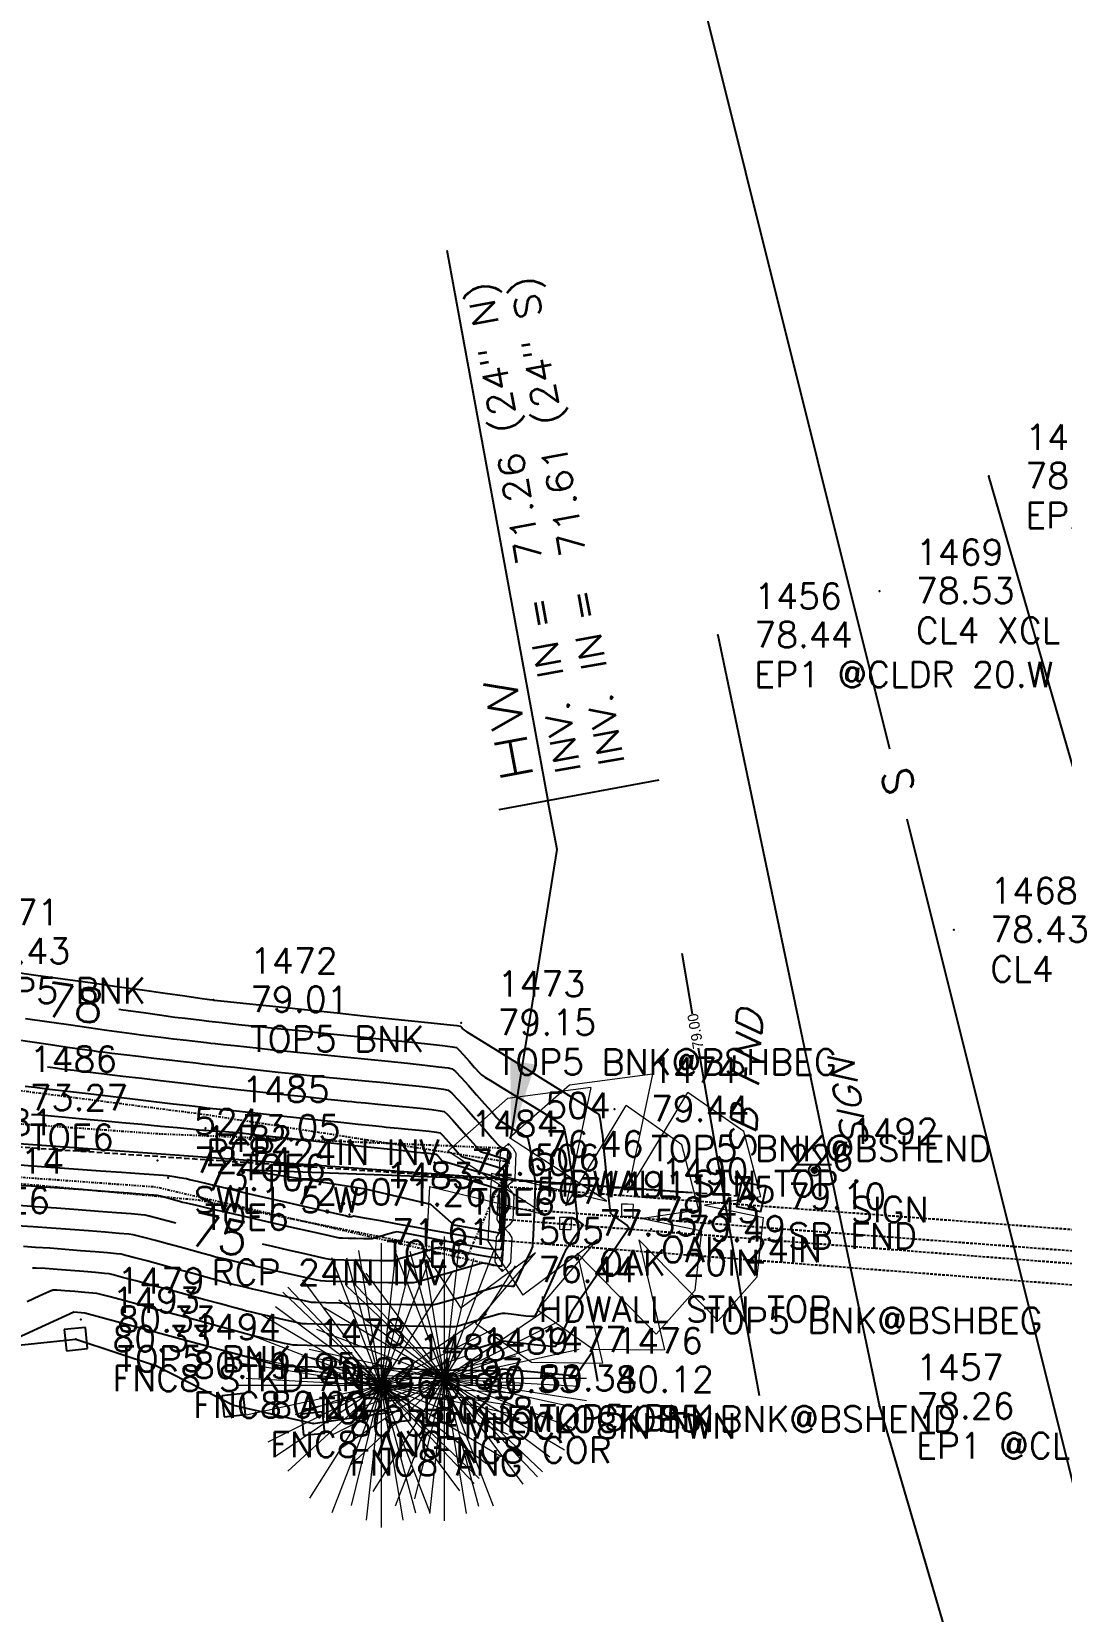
# Model space of a CAD drawing. Header units: feet. Extents: x 1023941 to 1026768, y 90264 to 94497.
# Drawn here: x 1026168.1 to 1026264.9, y 92528.7 to 92677.2 of the extents above; entities that cross this region are included whole.
import ezdxf
from ezdxf.enums import TextEntityAlignment as Align

# ---------------------------------------------------------------- set-up
doc = ezdxf.new("R2010")
doc.units = ezdxf.units.FT
doc.header["$MEASUREMENT"] = 0
for name, pattern in [('DASHDOT2', [0.5, 0.25, -0.11875, 0.0125, -0.11875]), ('DASHED', [0.75, 0.5, -0.25]), ('DIVIDE2', [0.625, 0.25, -0.1175, 0.01125, -0.1175, 0.01125, -0.1175]), ('HIDDEN', [0.375, 0.25, -0.125])]:
    doc.linetypes.add(name, pattern=pattern)
for name, color, linetype in [('DESC', 6, 'Continuous'), ('E1ABL', 4, 'Continuous'), ('E1SIT', 11, 'Continuous'), ('E1WFL-DIG', 4, 'DASHDOT2'), ('E2SWL', 11, 'Continuous'), ('E2SWL-T', 11, 'Continuous'), ('E6DRL', 9, 'HIDDEN'), ('E6SIL', 9, 'Continuous'), ('E6SIT', 9, 'Continuous'), ('E6SLL', 10, 'DIVIDE2'), ('E6TOS', 9, 'Continuous'), ('E7B-S', 3, 'Continuous'), ('E7B-T', 3, 'Continuous'), ('E7DRS', 10, 'Continuous'), ('E7EPL', 10, 'Continuous'), ('E7FCL', 10, 'Continuous'), ('E7MSS', 10, 'Continuous'), ('E7MST', 10, 'Continuous'), ('E7SIT', 10, 'Continuous'), ('ELEV', 9, 'Continuous'), ('F1-E1COL', 11, 'Continuous'), ('F1-E6COL', 9, 'Continuous'), ('PNTS', 6, 'Continuous'), ('W6TOS', 10, 'Continuous'), ('W6TVL', 10, 'DASHED')]:
    doc.layers.add(name, color=color, linetype=linetype)
doc.styles.add('60', font='simplex.shx', dxfattribs={"width": 1.15, "height": 2.4})
doc.styles.add('60S', font='simplex.shx', dxfattribs={"width": 1.15, "oblique": 22, "height": 2.4})
doc.styles.add('80', font='simplex.shx', dxfattribs={"width": 1.66, "height": 3.08})
doc.styles.add('80L', font='simplex.shx', dxfattribs={"height": 2.8})
doc.styles.add('L80', font='simplex.shx', dxfattribs={"height": 3.2})
doc.styles.add('S6', font='SIMPLEX', dxfattribs={"height": 0.083333})
doc.dimstyles.get("Standard").update_dxf_attribs({"dimtxt": 0.18, "dimasz": 0.18, "dimexe": 0.18, "dimexo": 0.0625, "dimgap": 0.09, "dimtad": 0, "dimtih": 1, "dimtoh": 1, "dimdec": 4, "dimzin": 0, "dimdsep": 46, "dimtxsty": 'Standard', "dimcen": 0.09, "dimadec": 0, "dimazin": 0, "dimtfac": 1, "dimtdec": 4, "dimtofl": 0, "dimtmove": 0, "dimatfit": 3, "dimfxl": 1, "dimtolj": 1, "dimtzin": 0, "dimarcsym": 0})

# ---------------------------------------------------------------- blocks, each defined once
blk = doc.blocks.new('PINE')
at = {"color": 0, "linetype": 'ByBlock', "lineweight": 0}
for points in [[(-0.058, 6.744), (-0.058, -6.628)], [(2.248, -5.937), (-2.363, 6.052)], [(2.248, 6.052), (-2.363, -5.937)], [(-1.672, 6.052), (1.556, -5.937)], [(0.98, -6.283), (-1.095, 6.398)], [(0.634, 6.398), (-0.749, -6.283)], [(-3.401, -5.245), (3.285, 5.36)], [(-1.441, -5.591), (1.326, 5.706)], [(4.323, -4.553), (-4.438, 4.669)], [(-3.747, 5.015), (3.631, -4.899)], [(4.899, -3.631), (-5.015, 3.747)], [(-4.669, 4.438), (4.553, -4.323)], [(-5.706, 3.401), (5.591, -3.285)], [(4.899, 3.401), (-5.015, -3.285)], [(5.937, -2.248), (-6.052, 2.363)], [(-5.36, -2.594), (5.245, 2.709)], [(6.628, -0.98), (-6.744, 1.095)], [(-6.398, 1.441), (6.283, -1.326)], [(-6.398, -1.326), (6.283, 1.441)], [(3.977, 1.441), (-4.092, -1.326)], [(6.628, 0.058), (-6.744, 0.058)], [(-6.398, 0.403), (6.283, -0.288)], [(-4.438, -3.977), (-0.058, 0.058)]]:
    blk.add_lwpolyline(points, dxfattribs=at)
blk = doc.blocks.new('OAK')
at = {"color": 0, "linetype": 'ByBlock', "lineweight": 0}
for points in [[(0.492, 6.792), (-2.264, 6.595), (-4.43, 4.823)], [(0.492, 6.792), (0.492, 1.477), (3.248, 6.005)], [(6.202, 0.492), (5.611, 3.642), (3.248, 6.005)], [(-5.02, 4.036), (-2.855, 2.461), (-4.43, 4.823)], [(-5.02, 4.036), (-6.595, 1.28), (-6.005, -1.87)], [(0.295, 0.098), (0.098, 0.295), (-0.098, 0.492), (-0.295, 0.295), (-0.492, 0.098), (-0.295, -0.098), (-0.098, -0.295), (0.098, -0.098), (0.295, 0.098), (0.295, 0.098)], [(6.202, 0.492), (1.87, 0.098), (6.202, -0.492)], [(-5.414, -3.642), (-0.689, -0.492), (-6.005, -1.87)], [(3.248, -5.611), (5.611, -3.445), (6.202, -0.492)], [(3.248, -5.611), (0.295, -0.886), (1.477, -6.202)], [(-5.414, -3.642), (-2.264, -6.005), (1.477, -6.202)]]:
    blk.add_lwpolyline(points, dxfattribs=at)
blk = doc.blocks.new('*U355')
at = {"layer": 'F1-E6COL', "elevation": 79, "flags": 128}
for points in [[(1026230.2, 92584.81), (1026229.22, 92590.51)], [(1026236.5, 92548.95), (1026234.81, 92558.02), (1026230.75, 92581.61)]]:
    blk.add_lwpolyline(points, dxfattribs=at)
at = {"layer": 'F1-E6COL', "insert": (1026230.47, 92583.21, 79), "char_height": 1, "attachment_point": 5, "rotation": 99.7762}
blk.add_mtext('{79.00}', dxfattribs=at)
blk = doc.blocks.new('*U354')
at = {"layer": 'F1-E1COL', "elevation": 80, "flags": 128}
blk.add_lwpolyline([(1026201.97, 92549.9), (1026201.36, 92549.34), (1026199.46, 92548.96), (1026198.07, 92550.26)], close=True, dxfattribs=at)
blk = doc.blocks.new('*U353')
at = {"layer": 'F1-E1COL', "elevation": 80, "flags": 128}
blk.add_lwpolyline([(1026221.29, 92550.29), (1026220.78, 92553.08), (1026219.44, 92551.12), (1026219.28, 92550.78), (1026212.34, 92551.46), (1026211.69, 92551.27), (1026191.79, 92551.69), (1026191.27, 92551.8), (1026173.09, 92556.71), (1026172.06, 92556.79), (1026159.47, 92551.05), (1026158.39, 92550.87), (1026141.72, 92550.85)], dxfattribs=at)
blk = doc.blocks.new('*U352')
at = {"layer": 'F1-E6COL', "elevation": 72, "flags": 128}
blk.add_lwpolyline([(1026208.6, 92569.43), (1026212.02, 92568.36), (1026212.1, 92565.17), (1026212.05, 92564.24), (1026207.81, 92564.97), (1026205.6, 92566.91), (1026199.45, 92568.37), (1026187.76, 92570.22)], close=True, dxfattribs=at)
blk = doc.blocks.new('ROCK2')
at = {"color": 0, "linetype": 'ByBlock', "lineweight": 0}
blk.add_lwpolyline([(-0.0025, 0.0025), (0.0124, 0.0173), (0.0272, 0.0272), (0.1065, 0.0272), (0.1213, 0.0173), (0.1362, 0.0025), (0.1213, -0.0124), (0.1065, -0.0223), (0.0272, -0.0223), (0.0124, -0.0124), (-0.0025, 0.0025), (-0.0025, 0.0025)], dxfattribs=at)
blk = doc.blocks.new('SB')
at = {"flags": 128}
blk.add_lwpolyline([(0.0294, 0.0294), (-0.0294, 0.0294), (-0.0294, -0.0294), (0.0294, -0.0294)], close=True, dxfattribs=at)
blk.add_circle((0, 0), 0.00738)
blk = doc.blocks.new('STOCK')
for p, q in [((0.025, 0.025), (-0.025, 0.025)), ((-0.025, 0.025), (-0.025, -0.025)), ((0.025, -0.025), (0.025, 0.025)), ((-0.025, -0.025), (0.025, -0.025))]:
    blk.add_line(p, q)
blk = doc.blocks.new('POINT')
blk.add_point((0, 0))
at = {"layer": 'DESC', "style": 'S6'}
blk.add_attdef('DESC', (0.1191, -0.1698), '', height=0.0833, dxfattribs=at)
at = {"layer": 'ELEV', "style": 'S6'}
blk.add_attdef('ELEV', (0.1191, -0.0403), '', height=0.0833, dxfattribs=at)
at = {"layer": 'PNTS', "style": 'S6'}
blk.add_attdef('POINT', (0.1191, 0.0855), '', height=0.0833, dxfattribs=at)
blk = doc.blocks.new('SIGN1')
blk.add_line((-0.04, 0.0133), (0.04, 0.0133))
for radius in [0.0133, 0.00662]:
    blk.add_circle((0, 0), radius)

msp = doc.modelspace()

# ---------------------------------------------------------------- linework, layer by layer
at = {"layer": 'E1ABL'}
msp.add_line((1026134.79006, 92574.9697), (1026230.17408, 92568.06117), dxfattribs=at)
at = {"layer": 'E1WFL-DIG', "flags": 128}
msp.add_lwpolyline([(1025776.37681, 93486.10305), (1025782.05209, 93471.81425), (1025787.47369, 93455.11601), (1025792.45947, 93440.08064), (1025796.02642, 93428.61746), (1025798.77528, 93415.14754), (1025800.82823, 93404.25516), (1025803.9862, 93391.87175), (1025809.81772, 93376.10791), (1025815.27038, 93360.66154), (1025819.45452, 93348.88606), (1025822.68211, 93340.4873), (1025848.48685, 93315.13617), (1025850.66221, 93300.60777), (1025852.45413, 93279.71695), (1025855.28749, 93249.14672), (1025843.04556, 93216.73377), (1025861.649, 93193.18384), (1025894.87357, 93192.12454), (1025925.17476, 93187.81402), (1025935.11938, 93186.83972), (1025967.03801, 93167.34125), (1025973.53043, 93139.76617), (1025971.90291, 93107.59344), (1025992.55351, 93077.68885), (1026007.31335, 93042.15089), (1026010.66649, 93021.68179), (1026016.04717, 92998.79949), (1026017.77434, 92981.04923), (1026022.86713, 92961.0882), (1026027.42458, 92940.86808), (1026031.98095, 92919.08931), (1026034.85157, 92910.40648), (1026040.75127, 92896.512), (1026045.29291, 92885.79991), (1026046.31291, 92877.39001), (1026048.73329, 92862.47937), (1026054.27304, 92843.9589), (1026061.65877, 92818.3743), (1026065.90583, 92800.78631), (1026070.21672, 92778.7218), (1026076.75444, 92752.17029), (1026080.75959, 92739.52913), (1026087.10457, 92724.62592), (1026091.04353, 92713.01002), (1026091.83856, 92701.70888), (1026093.9497, 92691.10035), (1026097.71059, 92679.95474), (1026102.71598, 92662.62248), (1026104.53467, 92648.25534), (1026104.28915, 92639.79445), (1026105.92312, 92631.22176), (1026113.65843, 92605.5897), (1026119.74744, 92585.58535), (1026130.56696, 92571.75627), (1026153.10275, 92570.17096), (1026183.77566, 92567.35192), (1026209.13992, 92562.23343), (1026212.9952, 92570.88422), (1026184.46905, 92575.34737), (1026140.10565, 92581.09643), (1026132.89368, 92581.40681), (1026125.23605, 92599.95984), (1026119.83365, 92626.54335), (1026115.08129, 92647.18286), (1026112.06271, 92667.75824), (1026107.80115, 92696.74689), (1026098.52483, 92729.37404), (1026090.67177, 92756.34624), (1026084.57319, 92772.87118), (1026077.25312, 92796.65121), (1026072.38544, 92819.72614), (1026062.32495, 92846.90987), (1026058.49931, 92861.19603), (1026055.34956, 92885.60323), (1026050.85504, 92900.01085), (1026045.55947, 92916.92444), (1026039.43991, 92935.38688), (1026033.61379, 92959.05524), (1026030.169, 92975.91856), (1026022.00244, 93000.95831), (1026019.71498, 93014.59775), (1026015.86959, 93032.60272), (1026014.8505, 93042.3486), (1026009.17683, 93060.69296), (1026003.97179, 93079.54236), (1025997.26945, 93093.60485), (1025990.3448, 93108.67269), (1025985.56635, 93131.79081), (1025980.87797, 93156.17675), (1025975.85358, 93178.34113), (1025973.09445, 93187.02227), (1025934.93381, 93208.95315), (1025915.36883, 93261.19688), (1025907.83927, 93239.46736), (1025888.99153, 93231.84789), (1025895.25873, 93266.26615), (1025902.62375, 93275.61798), (1025873.02421, 93295.1259), (1025868.17165, 93307.69082), (1025852.25976, 93321.58091), (1025839.96172, 93337.5539), (1025830.65103, 93352.52425), (1025825.28577, 93365.34185), (1025817.13638, 93382.87754), (1025812.61692, 93393.43343), (1025807.09241, 93418.44137), (1025801.94499, 93436.79305), (1025800.75577, 93453.25828), (1025797.55375, 93478.38576), (1025789.95181, 93490.00653), (1025784.03613, 93500.19742)], dxfattribs=at)
at = {"layer": 'E2SWL', "linetype": 'Continuous', "flags": 128}
for points in [[(1026248.73465, 92609.71789), (1026214.8987, 92745.2814)], [(1026286.18468, 92459.52762), (1026270.82035, 92521.23169), (1026250.37564, 92603.14329)]]:
    msp.add_lwpolyline(points, dxfattribs=at)
at = {"layer": 'E6DRL'}
for p, q in [((1026211.9453, 92568.6651), (1026300.90989, 92561.92994)), ((1026211.79432, 92566.67081), (1026300.75891, 92559.93565)), ((1026279.75846, 92560.2721), (1026212.10532, 92565.5331)), ((1026279.70413, 92558.27028), (1026211.95026, 92563.53912))]:
    msp.add_line(p, q, dxfattribs=at)
at = {"layer": 'E6SIL'}
for p, q in [((1026207.09634, 92656.62638), (1026216.6116, 92604.91249)), ((1026212.00876, 92604.06557), (1026227.04352, 92606.83194)), ((1026217.46142, 92600.29382), (1026216.6116, 92604.91249))]:
    msp.add_line(p, q, dxfattribs=at)
at = {"layer": 'E6SLL', "flags": 128}
for points in [[(1026211.58341, 92561.16864), (1026179.72713, 92568.55752), (1026147.51532, 92570.85709), (1026126.29407, 92574.95734), (1026121.09462, 92588.99263), (1026114.21956, 92615.8142), (1026110.18631, 92635.49592), (1026102.90857, 92664.26513), (1026097.31919, 92689.61668), (1026086.39126, 92712.96845), (1026081.92548, 92735.49391), (1026072.15082, 92780.03355), (1026063.79724, 92806.79592), (1026059.14378, 92833.19427), (1026056.50142, 92846.16841), (1026044.77088, 92870.01274), (1026045.91578, 92884.89827), (1026037.23775, 92909.36065), (1026036.03488, 92928.69792), (1026031.23987, 92950.47518), (1026023.63881, 92970.45647), (1026017.26477, 92997.90796), (1026012.25662, 93025.15061), (1025996.50952, 93057.49588), (1025990.82286, 93076.80803), (1025989.90225, 93095.15396), (1025982.28502, 93132.14625), (1025977.58736, 93158.32495), (1025970.58685, 93170.79824), (1025960.12056, 93178.04684), (1025935.619, 93191.16592), (1025911.42259, 93196.77116), (1025910.79097, 93224.67817), (1025910.9053, 93253.65234), (1025903.01527, 93263.69462), (1025880.35174, 93286.07228), (1025862.71246, 93306.13881), (1025840.22212, 93324.42259), (1025820.7059, 93344.30073), (1025813.94473, 93369.31311), (1025798.47784, 93413.83034), (1025795.34778, 93442.92284), (1025783.60754, 93467.02749), (1025772.62648, 93500.31225)], [(1026212.04251, 92572.22339), (1026180.08317, 92573.54482), (1026148.16994, 92575.82308), (1026130.00524, 92579.33276), (1026125.87351, 92590.48586), (1026119.09328, 92616.9375), (1026115.0616, 92636.61149), (1026107.78656, 92665.37007), (1026103.08331, 92691.38913), (1026094.07993, 92715.32418), (1026089.73134, 92737.25853), (1026076.96366, 92781.39537), (1026068.66566, 92807.97967), (1026064.05638, 92834.12736), (1026061.27227, 92847.79752), (1026049.86103, 92870.99283), (1026050.98231, 92885.57132), (1026042.18455, 92910.37121), (1026041.00119, 92929.39487), (1026036.04385, 92951.90935), (1026028.41333, 92971.96811), (1026020.90479, 92998.58501), (1026016.10528, 93026.34834), (1026002.14728, 93059.59106), (1025996.73297, 93077.97831), (1025993.85704, 93095.79405), (1025985.22759, 93132.73336), (1025980.45091, 93159.35239), (1025972.86411, 93172.8703), (1025962.16362, 93180.28111)]]:
    msp.add_lwpolyline(points, dxfattribs=at)
at = {"layer": 'E7EPL'}
for points in [[(1026305.86607, 92440.53985), (1026295.08074, 92489.17157), (1026269.71379, 92595.03803), (1026258.0385, 92635.38898)], [(1026232.56456, 92620.43902), (1026247.76726, 92547.94775), (1026272.47015, 92463.59798)]]:
    msp.add_lwpolyline(points, dxfattribs=at)
at = {"layer": 'E7FCL'}
msp.add_line((1026140.65764, 92550.97779), (1026172.24997, 92554.27425), dxfattribs=at)
msp.add_lwpolyline([(1026172.24997, 92554.27425), (1026179.8293, 92551.76312), (1026187.07471, 92548.0607), (1026194.53951, 92546.33364), (1026202.60532, 92547.53976)], dxfattribs=at)
at = {"layer": 'F1-E1COL', "elevation": 75}
for points in [[(1026169.59354, 92579.86886), (1026170.3284, 92579.76251), (1026170.71408, 92579.70824), (1026171.13586, 92579.65675), (1026172.04725, 92579.54736), (1026173.34156, 92579.39276), (1026174.91207, 92579.20561), (1026176.65208, 92578.99859), (1026178.45487, 92578.78437), (1026180.21375, 92578.57562), (1026181.82199, 92578.38501), (1026183.1729, 92578.22522), (1026184.15977, 92578.10892), (1026184.67588, 92578.04879), (1026185.1797, 92577.9932), (1026186.13304, 92577.88937), (1026187.43425, 92577.74825), (1026188.98166, 92577.58078), (1026190.67363, 92577.39789), (1026192.40849, 92577.21052), (1026194.08458, 92577.02963), (1026195.60024, 92576.86613), (1026196.85383, 92576.73099), (1026197.74367, 92576.63513), (1026198.16812, 92576.58949), (1026198.60842, 92576.54677), (1026199.46263, 92576.46639), (1026200.60958, 92576.35815), (1026201.92805, 92576.23184), (1026203.29686, 92576.09727), (1026204.59482, 92575.96422), (1026205.70073, 92575.84249), (1026206.4934, 92575.74188), (1026206.85163, 92575.67219), (1026207.12863, 92575.42073), (1026207.63664, 92574.87654), (1026208.27925, 92574.15828), (1026208.96005, 92573.38464), (1026209.58266, 92572.67431), (1026210.05066, 92572.14595), (1026210.26765, 92571.91826), (1026210.56139, 92571.81364), (1026211.14321, 92571.63863), (1026211.81335, 92571.44276), (1026212.37203, 92571.27557), (1026212.61947, 92571.18657), (1026212.64147, 92571.00949), (1026212.64878, 92570.66892), (1026212.64802, 92570.32571), (1026212.6458, 92570.14069), (1026212.64016, 92569.84763), (1026212.62382, 92569.10025), (1026212.59663, 92568.02654), (1026212.55845, 92566.75448), (1026212.50912, 92565.41205), (1026212.4485, 92564.12723), (1026212.37644, 92563.02801), (1026212.2928, 92562.24235), (1026212.19742, 92561.89826), (1026211.79978, 92561.87803), (1026210.97991, 92561.99252), (1026209.90663, 92562.19336), (1026208.74877, 92562.4322), (1026207.67516, 92562.66068), (1026206.85463, 92562.83043), (1026206.456, 92562.8931), (1026206.13012, 92562.82004), (1026205.49718, 92562.64237), (1026204.68006, 92562.40137), (1026203.80164, 92562.13832), (1026202.98477, 92561.89451), (1026202.35235, 92561.7112), (1026202.02724, 92561.62968), (1026201.62552, 92561.62159), (1026200.79446, 92561.62849), (1026199.7037, 92561.64651), (1026198.5229, 92561.67181), (1026197.42169, 92561.70054), (1026196.56973, 92561.72883), (1026196.13666, 92561.75284), (1026195.76856, 92561.82742), (1026194.94463, 92562.00921), (1026193.76647, 92562.27459), (1026192.33568, 92562.59992), (1026190.75384, 92562.96157), (1026189.79862, 92563.18078)], [(1026181.65277, 92565.15384), (1026180.78253, 92565.39262), (1026179.85776, 92565.64392), (1026179.14209, 92565.83387), (1026178.77515, 92565.92259), (1026178.38136, 92565.95949), (1026177.44319, 92566.0357), (1026176.06992, 92566.14294), (1026174.3708, 92566.27291), (1026172.45512, 92566.41734), (1026170.43213, 92566.56792), (1026168.4111, 92566.71638), (1026166.50131, 92566.85442)]]:
    msp.add_lwpolyline(points, dxfattribs=at)
at = {"layer": 'F1-E6COL'}
for points, elevation in [([(1026166.10866, 92588.82646), (1026168.49481, 92588.49157), (1026171.01677, 92588.13749), (1026173.58341, 92587.77703), (1026176.10361, 92587.42301), (1026178.48624, 92587.08827), (1026180.64018, 92586.78561), (1026182.47432, 92586.52786), (1026183.89752, 92586.32784), (1026184.81868, 92586.19837), (1026185.14666, 92586.15228), (1026185.22346, 92586.14356), (1026185.56163, 92586.10799), (1026186.50657, 92586.0086), (1026187.9572, 92585.85598), (1026189.81246, 92585.66074), (1026191.97129, 92585.43349), (1026194.3326, 92585.18482), (1026196.79532, 92584.92534), (1026199.2584, 92584.66565), (1026201.62076, 92584.41636), (1026203.78133, 92584.18807), (1026205.63904, 92583.99137), (1026207.09282, 92583.83688), (1026208.0416, 92583.7352), (1026208.38432, 92583.69692), (1026208.47343, 92583.60495), (1026208.61421, 92583.44516), (1026208.70071, 92583.34923), (1026209.00001, 92583.16198), (1026209.80939, 92582.65778), (1026211.01579, 92581.90657), (1026212.50613, 92580.97825), (1026214.16735, 92579.94276), (1026215.88638, 92578.87), (1026217.55014, 92577.82989), (1026219.04556, 92576.89235), (1026220.25957, 92576.1273), (1026221.07909, 92575.60466), (1026221.39107, 92575.39435), (1026221.45254, 92575.15476), (1026221.53453, 92574.67659), (1026221.61878, 92574.11719), (1026221.68703, 92573.63386), (1026221.72102, 92573.38394), (1026221.7554, 92573.03774), (1026221.83548, 92572.20772), (1026221.94686, 92571.05523), (1026222.07516, 92569.74164), (1026222.20598, 92568.42832), (1026222.32492, 92567.27664), (1026222.41759, 92566.44797), (1026222.46961, 92566.10367), (1026222.67694, 92565.92755), (1026223.11, 92565.614), (1026223.61442, 92565.25329), (1026224.03582, 92564.93571), (1026224.21984, 92564.75153), (1026224.04543, 92564.44933), (1026223.5642, 92563.72058), (1026222.8623, 92562.68649), (1026222.02591, 92561.46825), (1026221.14117, 92560.18707), (1026220.29424, 92558.96414), (1026219.57128, 92557.92065), (1026219.05844, 92557.17781), (1026218.84188, 92556.85682), (1026218.70171, 92556.55041), (1026218.43874, 92555.94305), (1026218.11062, 92555.18896), (1026217.775, 92554.44236), (1026217.48955, 92553.85747), (1026217.31191, 92553.58853), (1026216.97896, 92553.57875), (1026216.26215, 92553.63548), (1026215.3158, 92553.73462), (1026214.29426, 92553.85212), (1026213.35183, 92553.96389), (1026212.64287, 92554.04585), (1026212.32168, 92554.07394), (1026212.00406, 92553.99391), (1026211.3937, 92553.81616), (1026210.68583, 92553.6053), (1026210.07565, 92553.42594), (1026209.75838, 92553.34269), (1026209.3886, 92553.34448), (1026208.44399, 92553.35959), (1026207.03942, 92553.38556), (1026205.28979, 92553.41991), (1026203.30999, 92553.46018), (1026201.21489, 92553.50389), (1026199.1194, 92553.54858), (1026197.13839, 92553.59177), (1026195.38675, 92553.63101), (1026193.97937, 92553.66381), (1026193.03114, 92553.68771), (1026192.65694, 92553.70024), (1026192.38891, 92553.75397), (1026191.86556, 92553.87073), (1026191.21474, 92554.01998), (1026190.56428, 92554.1712), (1026190.04202, 92554.29383), (1026189.7758, 92554.35736), (1026189.43496, 92554.44907), (1026188.57677, 92554.68164), (1026187.30437, 92555.02688), (1026185.72088, 92555.45662), (1026183.92942, 92555.94269), (1026182.03312, 92556.4569), (1026180.13511, 92556.9711), (1026178.33851, 92557.4571), (1026176.74644, 92557.88672), (1026175.46204, 92558.2318), (1026174.58842, 92558.46415), (1026174.22872, 92558.55561), (1026173.84531, 92558.59762), (1026173.09192, 92558.66578), (1026172.15356, 92558.74304), (1026171.21523, 92558.81234), (1026170.46196, 92558.85663), (1026170.07874, 92558.85885), (1026169.71567, 92558.71086), (1026168.87111, 92558.33438), (1026167.66629, 92557.78654)], 79), ([(1026167.50939, 92584.40719), (1026169.53067, 92584.1213), (1026171.5532, 92583.83454), (1026173.46972, 92583.56242), (1026175.17296, 92583.32042), (1026176.55566, 92583.12407), (1026177.51055, 92582.98884), (1026177.93037, 92582.93026), (1026178.3465, 92582.87927), (1026179.15743, 92582.78197), (1026180.23132, 92582.65395), (1026181.43634, 92582.51078), (1026182.64064, 92582.36804), (1026183.71237, 92582.24131), (1026184.51971, 92582.14618), (1026184.9308, 92582.09822), (1026185.33239, 92582.05407), (1026186.11455, 92581.96909), (1026187.15043, 92581.85694), (1026188.31317, 92581.73127), (1026189.47593, 92581.60574), (1026190.51185, 92581.494), (1026191.29409, 92581.40971), (1026191.69579, 92581.36653), (1026192.09639, 92581.32707), (1026193.0048, 92581.23888), (1026194.31919, 92581.1111), (1026195.93774, 92580.95284), (1026197.75864, 92580.77323), (1026199.68007, 92580.5814), (1026201.60021, 92580.38646), (1026203.41725, 92580.19754), (1026205.02936, 92580.02376), (1026206.33473, 92579.87426), (1026207.23154, 92579.75815), (1026207.61798, 92579.68456), (1026207.91235, 92579.42551), (1026208.44766, 92578.86408), (1026209.14003, 92578.10203), (1026209.90561, 92577.24112), (1026210.66053, 92576.3831), (1026211.32094, 92575.62974), (1026211.80297, 92575.0828), (1026212.02277, 92574.84404), (1026212.26956, 92574.68471), (1026212.76415, 92574.38705), (1026213.38077, 92574.01853), (1026213.99363, 92573.64665), (1026214.47695, 92573.33889), (1026214.70496, 92573.16273), (1026214.77946, 92572.8872), (1026214.89125, 92572.29413), (1026215.02295, 92571.50782), (1026215.15723, 92570.65258), (1026215.27671, 92569.85272), (1026215.36404, 92569.23255), (1026215.40187, 92568.91639), (1026215.39821, 92568.58989), (1026215.3774, 92567.90499), (1026215.34387, 92566.98143), (1026215.30203, 92565.93892), (1026215.25628, 92564.8972), (1026215.21105, 92563.97599), (1026215.17073, 92563.29502), (1026215.13975, 92562.97402), (1026214.99037, 92562.60352), (1026214.66667, 92561.88437), (1026214.25593, 92561.00061), (1026213.8454, 92560.1363), (1026213.52236, 92559.47549), (1026213.37408, 92559.20224), (1026213.1867, 92559.20449), (1026212.83101, 92559.24429), (1026212.47357, 92559.28964), (1026212.28095, 92559.30857), (1026212.00354, 92559.23069), (1026211.3138, 92559.02901), (1026210.34346, 92558.74401), (1026209.22424, 92558.41618), (1026208.08784, 92558.08599), (1026207.06599, 92557.79394), (1026206.29041, 92557.58051), (1026205.89281, 92557.48618), (1026205.47815, 92557.4774), (1026204.5782, 92557.48327), (1026203.3137, 92557.50104), (1026201.80538, 92557.52793), (1026200.17399, 92557.56119), (1026198.54027, 92557.59807), (1026197.02495, 92557.63581), (1026195.74877, 92557.67163), (1026194.83247, 92557.7028), (1026194.3968, 92557.72654), (1026194.01599, 92557.79876), (1026193.28504, 92557.95702), (1026192.3041, 92558.17739), (1026191.17335, 92558.43594), (1026189.99294, 92558.70876), (1026188.86304, 92558.97191), (1026187.88381, 92559.20149), (1026187.15542, 92559.37356), (1026186.77802, 92559.4642), (1026186.38592, 92559.56934), (1026185.58087, 92559.78995), (1026184.46476, 92560.0971), (1026183.1395, 92560.46184), (1026181.70698, 92560.85524), (1026180.2691, 92561.24835), (1026178.92776, 92561.61223), (1026177.78485, 92561.91794), (1026176.94228, 92562.13655), (1026176.50194, 92562.2391), (1026176.05875, 92562.29108), (1026175.20845, 92562.37146), (1026174.05411, 92562.47158), (1026172.69881, 92562.58279), (1026171.24563, 92562.69642), (1026169.79765, 92562.80382), (1026168.45794, 92562.8963), (1026167.32959, 92562.96523)], 77), ([(1026176.28952, 92585.28138), (1026176.68466, 92585.22563), (1026178.59939, 92584.95539), (1026180.12139, 92584.74063), (1026181.1385, 92584.59727), (1026181.53852, 92584.54127), (1026181.86487, 92584.50153), (1026182.50483, 92584.42503), (1026183.30128, 92584.33036), (1026184.09709, 92584.23607), (1026184.73512, 92584.16074), (1026185.05826, 92584.12293), (1026185.37315, 92584.08843), (1026185.99042, 92584.02151), (1026186.75888, 92583.93843), (1026187.52735, 92583.85548), (1026188.14466, 92583.78892), (1026188.45962, 92583.75504), (1026188.8299, 92583.71724), (1026189.76728, 92583.62184), (1026191.1686, 92583.47904), (1026192.93068, 92583.29905), (1026194.95037, 92583.09209), (1026197.12448, 92582.86838), (1026199.34986, 92582.63811), (1026201.52332, 92582.4115), (1026203.54171, 92582.19876), (1026205.30186, 92582.01011), (1026206.70059, 92581.85574), (1026207.63475, 92581.74589), (1026208.00115, 92581.69074), (1026208.23597, 92581.47231), (1026208.66599, 92581.00456), (1026209.19239, 92580.4103), (1026209.71635, 92579.81235), (1026210.13907, 92579.33352), (1026210.36174, 92579.09664), (1026210.66446, 92578.90412), (1026211.37569, 92578.47086), (1026212.37941, 92577.86328), (1026213.55963, 92577.14785), (1026214.80033, 92576.39101), (1026215.98553, 92575.65921), (1026216.99921, 92575.0189), (1026217.72537, 92574.53652), (1026218.04801, 92574.27854), (1026218.1645, 92573.89484), (1026218.31835, 92573.11279), (1026218.49354, 92572.06865), (1026218.6741, 92570.89864), (1026218.84404, 92569.73904), (1026218.98735, 92568.72608), (1026219.08804, 92567.99602), (1026219.13013, 92567.6851), (1026219.15965, 92567.39818), (1026219.21361, 92566.84192), (1026219.27589, 92566.20463), (1026219.33038, 92565.67462), (1026219.36096, 92565.44021), (1026219.50912, 92565.32444), (1026219.76248, 92565.14249), (1026219.90066, 92565.02327), (1026219.78705, 92564.83921), (1026219.4955, 92564.4101), (1026219.11063, 92563.85323), (1026218.71707, 92563.28589), (1026218.39943, 92562.82535), (1026218.24234, 92562.58891), (1026218.09711, 92562.27793), (1026217.7732, 92561.56338), (1026217.32892, 92560.58086), (1026216.82259, 92559.46599), (1026216.31252, 92558.3544), (1026215.85703, 92557.38169), (1026215.51441, 92556.68348), (1026215.343, 92556.39538), (1026215.07032, 92556.38355), (1026214.52083, 92556.43134), (1026213.83187, 92556.51239), (1026213.14074, 92556.60031), (1026212.58479, 92556.66872), (1026212.30132, 92556.69125), (1026212.00565, 92556.61682), (1026211.3791, 92556.43703), (1026210.55144, 92556.19351), (1026209.65248, 92555.92787), (1026208.81199, 92555.68173), (1026208.15976, 92555.49672), (1026207.82559, 92555.41444), (1026207.43123, 92555.41145), (1026206.49597, 92555.42241), (1026205.13973, 92555.44469), (1026203.48245, 92555.47563), (1026201.64407, 92555.51261), (1026199.74452, 92555.55299), (1026197.90372, 92555.59412), (1026196.24163, 92555.63336), (1026194.87817, 92555.66808), (1026193.93327, 92555.69564), (1026193.52687, 92555.71339), (1026193.14215, 92555.78899), (1026192.39119, 92555.9548), (1026191.42066, 92556.17579), (1026190.37728, 92556.41691), (1026189.40773, 92556.64315), (1026188.65871, 92556.81945), (1026188.27691, 92556.91078), (1026187.90846, 92557.0097), (1026187.06329, 92557.23971), (1026185.8466, 92557.57165), (1026184.36363, 92557.97636), (1026182.71959, 92558.42467), (1026181.01971, 92558.88744), (1026179.36919, 92559.33549), (1026177.87328, 92559.73967), (1026176.63718, 92560.07082), (1026175.76613, 92560.29976), (1026175.36533, 92560.39736), (1026174.93523, 92560.44706), (1026174.09518, 92560.52672), (1026172.98184, 92560.62374), (1026171.73188, 92560.72553), (1026170.48195, 92560.81948), (1026169.36872, 92560.89299), (1026168.52885, 92560.93346), (1026168.18777, 92560.92936)], 78), ([(1026166.42431, 92582.44861), (1026168.14543, 92582.20338), (1026169.87028, 92581.95624), (1026171.47463, 92581.72571), (1026172.83423, 92581.53034), (1026173.82484, 92581.38868), (1026174.32222, 92581.31925), (1026174.76705, 92581.26447), (1026175.61544, 92581.16233), (1026176.76634, 92581.02477), (1026178.11868, 92580.86375), (1026179.5714, 92580.69119), (1026181.02343, 92580.51906), (1026182.3737, 92580.35928), (1026183.52115, 92580.22379), (1026184.36472, 92580.12456), (1026184.80334, 92580.0735), (1026185.23269, 92580.02617), (1026186.05102, 92579.93709), (1026187.16109, 92579.81674), (1026188.46565, 92579.67559), (1026189.86746, 92579.5241), (1026191.26929, 92579.37275), (1026192.5739, 92579.23199), (1026193.68404, 92579.11231), (1026194.50247, 92579.02416), (1026194.93195, 92578.97801), (1026195.42899, 92578.92993), (1026196.42972, 92578.83592), (1026197.80636, 92578.7064), (1026199.43113, 92578.55174), (1026201.17625, 92578.38236), (1026202.91394, 92578.20864), (1026204.51642, 92578.04099), (1026205.85592, 92577.88979), (1026206.80464, 92577.76546), (1026207.2348, 92577.67838), (1026207.56375, 92577.38879), (1026208.16528, 92576.75989), (1026208.94252, 92575.90771), (1026209.79863, 92574.94833), (1026210.63676, 92573.99778), (1026211.36003, 92573.17214), (1026211.87161, 92572.58746), (1026212.07464, 92572.35978), (1026212.28443, 92572.29116), (1026212.63061, 92572.18963), (1026212.82002, 92572.12788), (1026212.82931, 92571.96382), (1026212.82837, 92571.7964), (1026212.81453, 92571.49405), (1026212.77673, 92570.68455), (1026212.72028, 92569.49428), (1026212.65047, 92568.04966), (1026212.57259, 92566.47708), (1026212.49194, 92564.90296), (1026212.41381, 92563.45368), (1026212.3435, 92562.25566), (1026212.28631, 92561.43529), (1026212.24752, 92561.11898), (1026211.95137, 92561.13615), (1026211.38136, 92561.24541), (1026210.80654, 92561.36734), (1026210.49598, 92561.42248), (1026210.19959, 92561.34294), (1026209.488, 92561.13665), (1026208.49444, 92560.84507), (1026207.35214, 92560.50962), (1026206.19432, 92560.17174), (1026205.1542, 92559.87288), (1026204.36503, 92559.65446), (1026203.96002, 92559.55793), (1026203.56248, 92559.54654), (1026202.74799, 92559.54929), (1026201.63433, 92559.5635), (1026200.33931, 92559.5865), (1026198.98073, 92559.61561), (1026197.67639, 92559.64816), (1026196.54407, 92559.68148), (1026195.70159, 92559.71288), (1026195.26673, 92559.73969), (1026194.86109, 92559.81725), (1026194.05624, 92559.99157), (1026192.95245, 92560.23889), (1026191.65, 92560.53543), (1026190.24918, 92560.85743), (1026188.85025, 92561.18114), (1026187.5535, 92561.48277), (1026186.45921, 92561.73857), (1026185.66766, 92561.92478), (1026185.27913, 92562.01762), (1026184.89939, 92562.11903), (1026184.16834, 92562.31922), (1026183.18628, 92562.58953), (1026182.05348, 92562.90135), (1026180.87024, 92563.22604), (1026179.73684, 92563.53497), (1026178.75357, 92563.7995), (1026178.02071, 92563.991), (1026177.63854, 92564.08085), (1026177.21544, 92564.12528), (1026176.30287, 92564.2046), (1026175.01039, 92564.31021), (1026173.44755, 92564.43348), (1026171.7239, 92564.5658), (1026169.94897, 92564.69855), (1026168.23233, 92564.82312), (1026166.68352, 92564.93088)], 76), ([(1026167.47357, 92578.05293), (1026168.39582, 92577.94269), (1026169.76554, 92577.77928), (1026171.47557, 92577.57549), (1026173.41875, 92577.34409), (1026175.48794, 92577.09784), (1026177.57597, 92576.84953), (1026179.57569, 92576.61193), (1026181.37996, 92576.39781), (1026182.8816, 92576.21994), (1026183.97348, 92576.09111), (1026184.54842, 92576.02408), (1026185.10955, 92575.96212), (1026186.16352, 92575.84728), (1026187.60847, 92575.69051), (1026189.34259, 92575.50279), (1026191.26401, 92575.29505), (1026193.27092, 92575.07826), (1026195.26145, 92574.86337), (1026197.13379, 92574.66134), (1026198.78608, 92574.48313), (1026200.11648, 92574.3397), (1026201.02316, 92574.24199), (1026201.40428, 92574.20097), (1026201.78186, 92574.16466), (1026202.52509, 92574.09474), (1026203.48376, 92574.00335), (1026204.50766, 92573.90264), (1026205.44655, 92573.80475), (1026206.15022, 92573.72183), (1026206.46846, 92573.66601), (1026206.6656, 92573.48024), (1026207.02621, 92573.08235), (1026207.46816, 92572.57769), (1026207.90931, 92572.07162), (1026208.26752, 92571.66952), (1026208.46066, 92571.47674), (1026208.80675, 92571.35522), (1026209.54513, 92571.13117), (1026210.47567, 92570.85637), (1026211.39824, 92570.5826), (1026212.1127, 92570.36164), (1026212.41892, 92570.24526), (1026212.45594, 92569.94721), (1026212.46826, 92569.37402), (1026212.46698, 92568.79637), (1026212.46322, 92568.48498), (1026212.4611, 92568.139), (1026212.4529, 92567.32457), (1026212.43367, 92566.22602), (1026212.39845, 92565.0277), (1026212.34229, 92563.91395), (1026212.26022, 92563.06912), (1026212.14731, 92562.67753), (1026211.73899, 92562.67203), (1026210.81541, 92562.79391), (1026209.52529, 92563.00925), (1026208.01736, 92563.28411), (1026206.44034, 92563.58457), (1026204.94298, 92563.87669), (1026203.67399, 92564.12654), (1026202.78209, 92564.30019), (1026202.41603, 92564.36372), (1026202.12819, 92564.29354), (1026201.57538, 92564.13284), (1026200.93432, 92563.941), (1026200.38176, 92563.7774), (1026200.09445, 92563.70143), (1026199.82449, 92563.6973), (1026199.26837, 92563.7034), (1026198.5673, 92563.71653), (1026197.8625, 92563.73348), (1026197.29519, 92563.75103), (1026197.00658, 92563.76599), (1026196.62114, 92563.84899), (1026195.66151, 92564.06467), (1026194.25554, 92564.38362), (1026192.53108, 92564.77644), (1026190.61597, 92565.21372), (1026188.63807, 92565.66605), (1026186.72523, 92566.10404), (1026185.00528, 92566.49828), (1026183.60609, 92566.81937), (1026182.6555, 92567.0379), (1026182.28135, 92567.12446), (1026181.98943, 92567.20355), (1026181.42512, 92567.35888), (1026180.76982, 92567.53864), (1026180.2049, 92567.69105), (1026179.91176, 92567.76433), (1026179.54961, 92567.79434), (1026178.60795, 92567.8665), (1026177.1923, 92567.97299), (1026175.40818, 92568.10599), (1026173.3611, 92568.25769), (1026171.15658, 92568.42026), (1026168.90014, 92568.58589), (1026166.6973, 92568.74677)], 74), ([(1026168.08775, 92575.3877), (1026168.54723, 92575.37555), (1026169.00229, 92575.33942), (1026169.9425, 92575.25585), (1026171.26852, 92575.13441), (1026172.881, 92574.9847), (1026174.68061, 92574.81631), (1026176.56799, 92574.63883), (1026178.44382, 92574.46185), (1026180.20875, 92574.29496), (1026181.76344, 92574.14774), (1026183.00854, 92574.0298), (1026183.84471, 92573.95072), (1026184.17262, 92573.92009), (1026184.47347, 92573.90008), (1026185.05573, 92573.86297), (1026185.7318, 92573.82007), (1026186.31405, 92573.78267), (1026186.61484, 92573.76208), (1026187.00182, 92573.72096), (1026187.99982, 92573.6135), (1026189.48638, 92573.45297), (1026191.33899, 92573.25267), (1026193.43519, 92573.02587), (1026195.65249, 92572.78586), (1026197.8684, 92572.54593), (1026199.96046, 92572.31937), (1026201.80618, 92572.11945), (1026203.28307, 92571.95947), (1026204.26865, 92571.85271), (1026204.64045, 92571.81246), (1026204.89977, 92571.78784), (1026205.38015, 92571.74182), (1026205.85189, 92571.69296), (1026206.08529, 92571.65983), (1026206.24442, 92571.49331), (1026206.49637, 92571.20494), (1026206.65368, 92571.03522), (1026206.97166, 92570.9367), (1026207.76024, 92570.7018), (1026208.83247, 92570.38257), (1026210.00136, 92570.03111), (1026211.07996, 92569.69946), (1026211.88128, 92569.43972), (1026212.21837, 92569.30395), (1026212.26329, 92569.01187), (1026212.28397, 92568.42351), (1026212.28843, 92567.73372), (1026212.28465, 92567.13736), (1026212.28065, 92566.82927), (1026212.27846, 92566.5319), (1026212.27116, 92565.91275), (1026212.25408, 92565.13375), (1026212.22251, 92564.35682), (1026212.17178, 92563.74386), (1026212.0972, 92563.45681), (1026211.73825, 92563.48059), (1026210.83825, 92563.61287), (1026209.51832, 92563.83031), (1026207.89957, 92564.10956), (1026206.10314, 92564.42728), (1026204.25014, 92564.76013), (1026202.46171, 92565.08477), (1026200.85896, 92565.37785), (1026199.56302, 92565.61604), (1026198.69501, 92565.77598), (1026198.37606, 92565.83434), (1026198.26883, 92565.80417), (1026198.16167, 92565.77318), (1026198.02064, 92565.77457), (1026197.87651, 92565.77914), (1026197.59623, 92565.84247), (1026196.85305, 92566.01151), (1026195.77466, 92566.25714), (1026194.4887, 92566.55026), (1026193.12285, 92566.86175), (1026191.80475, 92567.16251), (1026190.66209, 92567.42343), (1026189.82252, 92567.6154), (1026189.41369, 92567.7093), (1026188.99722, 92567.80801), (1026188.17986, 92568.00278), (1026187.10043, 92568.26033), (1026185.89776, 92568.54735), (1026184.71066, 92568.83053), (1026183.67796, 92569.07659), (1026182.93849, 92569.25222), (1026182.63105, 92569.32411), (1026182.40746, 92569.3618), (1026181.97423, 92569.43152), (1026181.47099, 92569.51114), (1026181.03739, 92569.57852), (1026180.81307, 92569.61153), (1026180.47432, 92569.63715), (1026179.58096, 92569.70273), (1026178.23295, 92569.80108), (1026176.53022, 92569.92498), (1026174.57273, 92570.06723), (1026172.46043, 92570.22065), (1026170.29326, 92570.37802), (1026168.17117, 92570.53214), (1026166.19412, 92570.67581)], 73)]:
    msp.add_lwpolyline(points, dxfattribs=dict(at, elevation=elevation))
at = {"layer": 'W6TVL'}
msp.add_line((1026097.88105, 92577.03077), (1026235.71311, 92567.65999), dxfattribs=at)

# ---------------------------------------------------------------- block references
at = {"xscale": 2.000000000000035, "yscale": 2, "zscale": 2, "rotation": 224.3726045803924}
for p in [(1026223.79294, 92566.38611), (1026217.97505, 92565.14442)]:
    msp.add_blockref('OAK', p, dxfattribs=at)
at = {"xscale": 2, "yscale": 2, "zscale": 2}
for p in [(1026206.98142, 92550.436), (1026201.03716, 92549.80576)]:
    msp.add_blockref('PINE', p, dxfattribs=at)
at = {"layer": 'E6TOS', "xscale": 28.80000000004657, "yscale": 28.80000000000291, "zscale": 28.79999999999999}
for p, values in [((1026258.0385, 92635.38898), {'ELEV': '78.48', 'POINT': '1462', 'DESC': 'EP2'}), ((1026247.75598, 92624.57869), {'ELEV': '78.53', 'POINT': '1469', 'DESC': 'CL4 XCL'}), ((1026232.56456, 92620.43902), {'ELEV': '78.44', 'POINT': '1456', 'DESC': 'EP1 @CLDR 20.W'}), ((1026254.73586, 92592.75645), {'ELEV': '78.43', 'POINT': '1468', 'DESC': 'CL4 XCL'}), ((1026159.02664, 92590.71923), {'ELEV': '79.43', 'POINT': '1471', 'DESC': 'TOP5 BNK'}), ((1026185.18715, 92586.17036), {'ELEV': '79.01', 'POINT': '1472', 'DESC': 'TOP5 BNK'}), ((1026208.44362, 92584.00743), {'ELEV': '79.15', 'POINT': '1473', 'DESC': 'TOP5 BNK@BSHBEG'}), ((1026164.47918, 92576.9244), {'ELEV': '73.27', 'POINT': '1486', 'DESC': 'TOE6'}), ((1026222.85755, 92575.88381), {'ELEV': '79.44', 'POINT': '1474', 'DESC': 'TOP5 BNK@BSHEND'}), ((1026184.42673, 92574.09092), {'ELEV': '73.05', 'POINT': '1485', 'DESC': 'TOE6'}), ((1026212.91308, 92572.56465), {'ELEV': '76.46', 'POINT': '504', 'DESC': 'HDWALL STN TOP'}), ((1026158.47049, 92570.99318), {'ELEV': '73.14', 'POINT': '1481', 'DESC': 'TOE6'}), ((1026179.90515, 92571.05117), {'ELEV': '72.24', 'POINT': '524', 'DESC': 'SWL1 5.W'}), ((1026205.93233, 92570.85896), {'ELEV': '72.60', 'POINT': '1484', 'DESC': 'TOE6'}), ((1026180.93369, 92569.42026), {'ELEV': '73.10', 'POINT': '1482', 'DESC': 'TOE6'}), ((1026241.63902, 92570.1484), {'ELEV': '.', 'POINT': '1492', 'DESC': 'SIGN'}), ((1026223.79294, 92566.38611), {'ELEV': '79.43', 'POINT': '1490', 'DESC': 'OAK 24IN'}), ((1026217.97505, 92565.14442), {'ELEV': '77.55', 'POINT': '1491', 'DESC': 'OAK 20IN'}), ((1026212.26952, 92560.77688), {'ELEV': '76.44', 'POINT': '505', 'DESC': 'HDWALL STN TOP'}), ((1026172.71511, 92556.10299), {'ELEV': '80.33', 'POINT': '1479', 'DESC': 'TOP5 BNK'}), ((1026172.24997, 92554.27425), {'ELEV': '80.33', 'POINT': '1493', 'DESC': 'FNC8 STKD ANG'}), ((1026179.8293, 92551.76312), {'ELEV': '80.19', 'POINT': '1494', 'DESC': 'FNC8 ANG'}), ((1026191.59887, 92551.25168), {'ELEV': '80.22', 'POINT': '1478', 'DESC': 'TOP5 BNK'}), ((1026201.03716, 92549.80576), {'ELEV': '79.90', 'POINT': '1488', 'DESC': 'HEMLOCK 8IN TWN'}), ((1026206.98142, 92550.436), {'ELEV': '80.53', 'POINT': '1489', 'DESC': 'HEMLOCK 8IN'}), ((1026212.34898, 92550.56582), {'ELEV': '80.34', 'POINT': '1477', 'DESC': 'TOP5 BNK'}), ((1026219.51173, 92550.45251), {'ELEV': '80.12', 'POINT': '1476', 'DESC': 'TOP5 BNK@BSHEND'}), ((1026187.07471, 92548.0607), {'ELEV': '80.22', 'POINT': '1495', 'DESC': 'FNC8 ANG'}), ((1026202.60532, 92547.53976), {'ELEV': '80.38', 'POINT': '1497', 'DESC': 'FNC8 COR'}), ((1026247.76726, 92547.94775), {'ELEV': '78.26', 'POINT': '1457', 'DESC': 'EP1 @CLDR 11.W'}), ((1026194.53951, 92546.33364), {'ELEV': '80.31', 'POINT': '1496', 'DESC': 'FNC8 ANG'})]:
    msp.add_blockref('POINT', p, dxfattribs=at).add_auto_attribs(values)
at = {"layer": 'E6TOS'}
ref = msp.add_blockref('POINT', (1026211.86981, 92567.66796), dxfattribs=dict(at, xscale=28.80000000004657, yscale=28.80000000000291, zscale=28.79999999999999))
ref.add_attrib('ELEV', '71.26', (1026201.56946, 92566.80842), dxfattribs={"layer": 'ELEV', "height": 2.4, "style": 'S6'})
ref.add_attrib('POINT', '506', (1026215.29946, 92570.13025), dxfattribs={"layer": 'PNTS', "height": 2.4, "style": 'S6'})
ref.add_attrib('DESC', 'RCP 24IN INV', (1026184.47594, 92570.64346), dxfattribs={"layer": 'DESC', "height": 2.4, "style": 'S6'})
ref = msp.add_blockref('POINT', (1026197.96502, 92565.98396), dxfattribs=dict(at, xscale=28.80000000004657, yscale=28.80000000000291, zscale=28.79999999999999))
ref.add_attrib('ELEV', '72.90', (1026192.71225, 92566.91459), dxfattribs={"layer": 'ELEV', "height": 2.4, "style": 'S6'})
ref.add_attrib('POINT', '1483', (1026201.39467, 92568.44625), dxfattribs={"layer": 'PNTS', "height": 2.4, "style": 'S6'})
ref.add_attrib('DESC', 'TOE6', (1026201.39467, 92561.09436), dxfattribs={"layer": 'DESC', "height": 2.4, "style": 'S6'})
ref = msp.add_blockref('POINT', (1026226.31956, 92564.61943), dxfattribs=dict(at, xscale=28.80000000004657, yscale=28.80000000000291, zscale=28.79999999999999))
ref.add_attrib('ELEV', '79.49', (1026229.74921, 92563.45854), dxfattribs={"layer": 'ELEV', "height": 2.4, "style": 'S6'})
ref.add_attrib('POINT', '1475', (1026229.74921, 92567.08173), dxfattribs={"layer": 'PNTS', "height": 2.4, "style": 'S6'})
ref.add_attrib('DESC', 'TOP5 BNK@BSHBEG', (1026231.1985, 92554.81836), dxfattribs={"layer": 'DESC', "height": 2.4, "style": 'S6'})
ref = msp.add_blockref('POINT', (1026212.02779, 92564.53611), dxfattribs=dict(at, xscale=28.80000000004657, yscale=28.80000000000291, zscale=28.79999999999999))
ref.add_attrib('ELEV', '71.61', (1026201.95035, 92563.14391), dxfattribs={"layer": 'ELEV', "height": 2.4, "style": 'S6'})
ref.add_attrib('POINT', '507', (1026215.45744, 92566.9984), dxfattribs={"layer": 'PNTS', "height": 2.4, "style": 'S6'})
ref.add_attrib('DESC', 'RCP 24IN INV', (1026184.98737, 92559.35552), dxfattribs={"layer": 'DESC', "height": 2.4, "style": 'S6'})
at = {"layer": 'E7B-S', "xscale": 39.99999999999659, "yscale": 40, "zscale": 40, "rotation": 348.1545376490376}
msp.add_blockref('SB', (1026235.71311, 92567.65999), dxfattribs=at)
at = {"layer": 'E7DRS', "xscale": 29.48237468325442, "yscale": 29.48237468325533, "zscale": 29.48237468325619, "rotation": 87.21576268847318}
for p in [(1026212.7925, 92568.64127), (1026212.59916, 92564.66585), (1026212.40583, 92560.69043)]:
    msp.add_blockref('ROCK2', p, dxfattribs=at)
at = {"layer": 'E7FCL', "xscale": 40.00000000003857, "yscale": 40, "zscale": 40, "rotation": 5.985747852604966}
for p in [(1026172.24997, 92554.27425), (1026187.07471, 92548.0607), (1026202.60532, 92547.53976), (1026194.53951, 92546.33364)]:
    msp.add_blockref('STOCK', p, dxfattribs=at)
at = {"layer": 'E7MSS', "xscale": 40, "yscale": 40, "zscale": 40}
msp.add_blockref('SIGN1', (1026241.63902, 92570.1484), dxfattribs=at)
at = {"layer": 'F1-E1COL'}
for name in ['*U353', '*U354']:
    msp.add_blockref(name, (0, 0), dxfattribs=at)
at = {"layer": 'F1-E6COL'}
for name in ['*U355', '*U352']:
    msp.add_blockref(name, (0, 0), dxfattribs=at)
at = {"layer": 'W6TOS', "xscale": 28.80000000004657, "yscale": 28.80000000000291, "zscale": 28.79999999999999}
msp.add_blockref('POINT', (1026235.71311, 92567.65999), dxfattribs=at).add_auto_attribs({'ELEV': '79.10', 'POINT': '226', 'DESC': 'SB FND'})

# ---------------------------------------------------------------- texts
at = {"layer": 'E1SIT', "style": '80', "width": 1.66}
msp.add_text('HW', height=3.08, rotation=100.4257072, dxfattribs=at).set_placement((1026215.32493, 92606.8643))
at = {"layer": 'E2SWL-T', "style": '80L'}
msp.add_text('S', height=2.8, rotation=103.9721481, dxfattribs=at).set_placement((1026249.49124, 92606.69686), align=Align.MIDDLE)
at = {"layer": 'E6SIT', "style": '60', "width": 1.15}
for p in [(1026222.15908, 92617.38672), (1026218.08332, 92616.63679)]:
    msp.add_text('IN', height=2.4, rotation=100.4257072, dxfattribs=at).set_placement(p)
at = {"layer": 'E7B-T', "style": '60S', "oblique": 22, "width": 1.15}
msp.add_text('SB FND', height=2.4, rotation=86.8123068, dxfattribs=at).set_placement((1026236.00622, 92571.07639))
at = {"layer": 'E7MST', "style": '60S', "oblique": 22, "width": 1.15}
msp.add_text('SIGN', height=2.4, rotation=99.8251871, dxfattribs=at).set_placement((1026246.76693, 92572.43637))
at = {"layer": 'E7SIT', "style": '60', "width": 1.15}
for s, p in [('71.26 (24" N)', (1026216.11631, 92627.32716)), ('71.61 (24" S)', (1026220.19207, 92628.07709)), ('=', (1026221.31989, 92621.94757)), ('=', (1026217.24414, 92621.19764)), ('INV.', (1026223.80799, 92608.42516)), ('INV.', (1026219.73223, 92607.67523))]:
    msp.add_text(s, height=2.4, rotation=100.4257072, dxfattribs=at).set_placement(p)
at = {"layer": 'F1-E1COL', "insert": (1026185.71507, 92564.12139, 75), "char_height": 3.2, "attachment_point": 5, "rotation": 346.9756273, "style": 'L80'}
msp.add_mtext('{75}', dxfattribs=at)
at = {"layer": 'F1-E6COL', "insert": (1026172.14012, 92585.86668, 78), "char_height": 3.2, "attachment_point": 5, "rotation": 351.9728993, "style": 'L80'}
msp.add_mtext('{78}', dxfattribs=at)

# ---------------------------------------------------------------- leaders
at = {"layer": 'E6SIL'}
msp.add_leader([(1026213.10942, 92573.16586), (1026217.46142, 92600.29382)], dimstyle='Standard', override={"dimscale": 40, "dimexo": 0.0625, "dimtxsty": '60S'}, dxfattribs=at)

doc.saveas('drawing.dxf')
